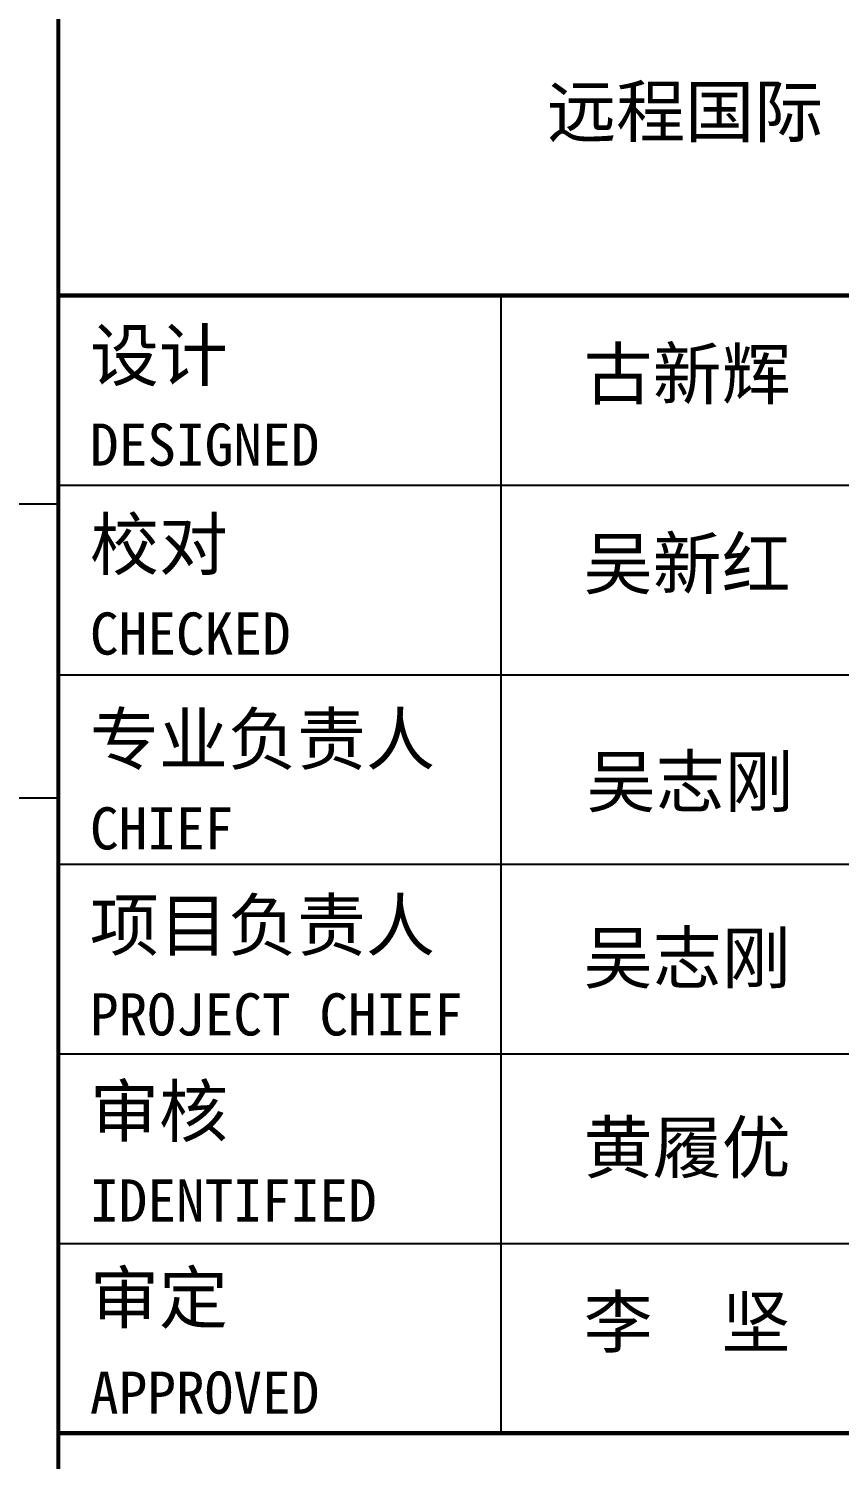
# Model space of a CAD drawing. Extents: x -737978 to 768813, y -372247 to 1140308.
# Drawn here: x -568637 to -567259, y -334157 to -331723 of the extents above; entities that cross this region are included whole.
import ezdxf

# ---------------------------------------------------------------- set-up
doc = ezdxf.new("R2010")
doc.units = 0
doc.header["$LTSCALE"] = 10
doc.header["$MEASUREMENT"] = 0
doc.layers.get('0').update_dxf_attribs({"linetype": 'CONTINUOUS'})
doc.layers.add('PUB_TITLE', color=4, linetype='CONTINUOUS')
doc.styles.add('-宋体', font='', dxfattribs={"width": 0.8})
doc.styles.get('-宋体').set_extended_font_data('SimSun')

# ---------------------------------------------------------------- blocks, each defined once
blk = doc.blocks.new('TQ1')
at = {"layer": 'PUB_TITLE'}
for p, q in [((-49854.8, -401954.8), (-43854.8, -401954.8)), ((-49854.8, -402854.8), (-43854.8, -402854.8)), ((-49854.8, -403754.8), (-43854.8, -403754.8)), ((-49854.8, -404654.8), (-43854.8, -404654.8)), ((-49854.8, -405554.8), (-43854.8, -405554.8))]:
    blk.add_line(p, q, dxfattribs=at)
at = {"layer": 'PUB_TITLE', "const_width": 20}
for points in [[(-49854.8, -378413.9), (-49854.8, -418454.8)], [(-49854.8, -401054.8), (-43854.8, -401054.8)], [(-49854.8, -406454.8), (-43854.8, -406454.8)]]:
    blk.add_lwpolyline(points, dxfattribs=at)
at = {"layer": 'PUB_TITLE'}
blk.add_lwpolyline([(-47754.8, -401054.8), (-47754.8, -406454.8)], dxfattribs=at)
at = {"layer": 'PUB_TITLE', "style": '-宋体'}
for s, height, p in [('远程国际', 240, (-47535.7, -400301.7)), ('设计', 240, (-49704.8, -401459.1)), ('古新辉', 240, (-47362.3, -401547.1)), ('DESIGNED', 200, (-49704.8, -401862.8)), ('校对', 240, (-49704.8, -402355.9)), ('吴新红', 240, (-47362.3, -402447.1)), ('CHECKED', 200, (-49704.8, -402759.5)), ('专业负责人', 240, (-49704.8, -403280.3)), ('吴志刚', 240, (-47348.2, -403481.5)), ('CHIEF', 200, (-49704.8, -403684)), ('项目负责人', 240, (-49704.8, -404163.3)), ('PROJECT CHIEF', 200, (-49704.8, -404566.9)), ('审核', 240, (-49704.8, -405046.2)), ('IDENTIFIED', 200, (-49704.8, -405449.9)), ('审定', 240, (-49704.8, -405931.5)), ('李  坚', 240, (-47362.3, -406047.1)), ('APPROVED', 200, (-49704.8, -406362))]:
    blk.add_text(s, height=height, dxfattribs=at).set_placement(p)
at = {"layer": 'PUB_TITLE', "style": '-宋体', "width": 1.000002}
for s, p in [('吴志刚', (-47362.2, -404318.2)), ('黄履优', (-47362.2, -405218.2))]:
    blk.add_text(s, height=240, dxfattribs=at).set_placement(p)

msp = doc.modelspace()

# ---------------------------------------------------------------- linework, layer by layer
at = {"layer": 'PUB_TITLE'}
for points in [[(-586586.3, -332531.4), (-568586.6, -332531.4)], [(-586586.3, -333031.4), (-568586.6, -333031.4)]]:
    msp.add_lwpolyline(points, dxfattribs=at)

# ---------------------------------------------------------------- block references
at = {"xscale": 0.3583768702508217, "yscale": 0.3583768702508217, "zscale": 0.3583768702508217}
msp.add_blockref('TQ1', (-550719.8, -188448.1), dxfattribs=at)

doc.saveas('drawing.dxf')
